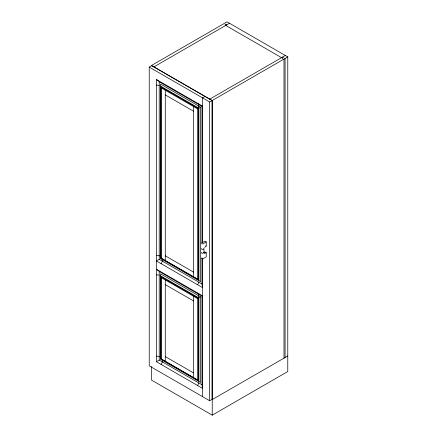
<?xml version="1.0" encoding="UTF-8"?>
<svg xmlns="http://www.w3.org/2000/svg" width="437" height="437" viewBox="0 0 437 437"><rect width="100%" height="100%" fill="white"/><g stroke="black" fill="none" stroke-linecap="round" stroke-linejoin="round"><path stroke-width="0.66" d="M201.665 252.329L201.506 252.985L202.14 253.351L204.112 252.755L203.844 248.708M197.661 284.777L198.808 282.165M197.661 385.554L198.808 382.949M204.603 247.446L206.226 246.042L206.226 241.901L204.991 241.191L201.555 243.043L201.774 243.775L202.992 243.89L206.226 241.901M201.665 248.435L201.506 249.09L202.14 249.456L204.112 248.861M201.675 257.852L201.79 258.72L203.003 258.835L206.237 256.847L206.237 252.657L205.008 251.947L203.85 252.515M206.237 252.657L204.423 253.586M149.23 67.096L151.661 65.697L212.092 100.586L212.092 399.342L209.667 400.74L149.23 365.851L149.23 67.096L209.667 101.99L212.092 100.586M226.798 24.811L226.055 24.379L224.973 25.002L282.307 58.105L283.384 57.482L282.641 57.05L282.641 58.416M153.955 66.866L229.496 23.254M204.942 96.457L202.517 97.861L202.517 242.475M209.798 99.106L285.339 55.494M198.332 108.529L197.661 108.922L197.661 279.167L198.332 279.713L198.332 108.529L161.1 87.034L161.1 258.218L198.332 279.713M160.565 86.1L198.873 108.218L200.627 107.207L200.627 281.663L160.565 258.529L160.565 84.079L200.627 107.207M201.976 242.885L201.976 106.426L202.517 106.115L156.38 79.479L156.38 361.721L202.517 388.356L201.976 384.779L201.976 296.149L202.517 295.838L156.38 269.203L159.215 271.459L201.976 296.149M287.77 56.897L227.065 21.85L151.524 65.463L212.229 100.51L287.77 56.897L287.77 371.537L212.229 415.15L151.524 380.103L151.524 366.561M156.38 79.479L159.215 81.741L159.215 259.31L156.38 260.944L202.517 287.579L201.976 283.995L201.976 258.546M161.1 258.218L161.1 87.034M198.332 298.252L197.661 298.64L197.661 379.95L198.332 380.49L198.332 298.252L161.1 276.758L161.1 358.996L198.332 380.49M160.565 275.818L198.873 297.941L200.627 296.925L200.627 382.441L160.565 359.307L160.565 273.797L200.627 296.925M156.38 361.721L159.215 360.088L159.215 271.459M161.1 358.996L161.1 276.758M212.229 399.576L287.77 355.958M156.38 85.089L159.215 85.401M156.38 255.339L159.215 255.65L160.565 256.426M156.38 274.807L159.215 275.119M156.38 356.117L159.215 356.428L160.565 357.209M159.215 81.741L201.976 106.426M161.237 87.892L197.661 108.922L198.808 106.158L198.808 104.596L197.661 103.312M165.284 94.9L193.613 111.255M205.86 245.829L206.226 246.042M203.844 252.602L204.123 252.75M165.284 255.803L193.613 272.158M160.565 257.442L161.1 257.754L161.51 259.075M161.237 258.141L197.661 279.167M159.215 259.31L201.976 283.995M161.237 277.61L197.661 298.64L198.808 295.876L198.808 294.32L197.661 293.03M165.284 284.624L193.613 300.978M165.284 356.581L193.613 372.936M160.565 358.22L161.51 359.23L161.51 359.853M161.237 358.919L197.661 379.95M159.215 360.088L201.976 384.779M161.1 263.358L161.237 263.751L162.384 261.14L162.384 259.583M161.1 364.136L161.237 364.529L162.384 361.918L162.384 360.361M285.071 58.454L285.071 357.521M283.99 59.077L283.99 358.143M226.055 24.379L226.055 25.745M212.229 100.51L212.229 415.15M209.667 101.99L209.667 400.74M202.517 258.152L202.517 396.616M198.873 108.218L198.873 280.647M198.873 297.941L198.873 381.43M193.613 106.584L193.613 276.834M193.613 296.302L193.613 377.612M165.284 90.23L165.284 260.479M165.284 279.948L165.284 361.257"/></g></svg>
